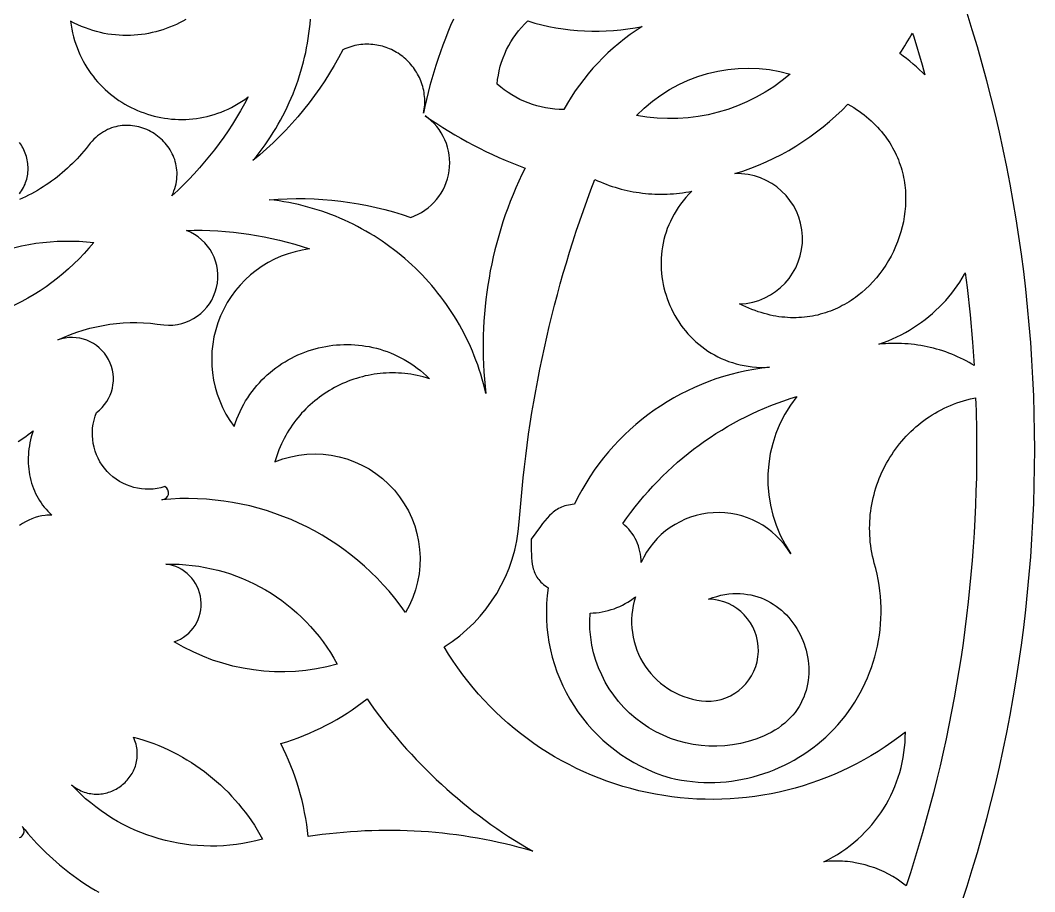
# Model space of a CAD drawing. Extents: x -227 to 273, y -253 to 247.
# Drawn here: x 97.6 to 273.3, y -79.3 to 71.6 of the extents above; entities that cross this region are included whole.
import ezdxf

# ---------------------------------------------------------------- set-up
doc = ezdxf.new("R2010")
doc.units = 0
doc.header["$MEASUREMENT"] = 0
doc.layers.add('LAYER_1', color=18, linetype='CONTINUOUS')

msp = doc.modelspace()

# ---------------------------------------------------------------- linework, layer by layer
at = {"layer": 'LAYER_1'}
for points in [[(23.35, 247.24, 0.414214), (-226.64, -2.75, 0.414214), (23.35, -252.74, 0.414214), (273.34, -2.75, 0.414214)], [(186.75, 71.14), (187.97, 70.83), (189.19, 70.55), (190.42, 70.32), (191.66, 70.12), (192.9, 69.96), (194.14, 69.85), (195.39, 69.77), (196.64, 69.73), (197.89, 69.72), (199.14, 69.76), (200.39, 69.84), (201.64, 69.96), (202.88, 70.11), (204.12, 70.31), (205.35, 70.54, 0.126855), (191.79, 56.17, -0.186674), (180.24, 60.57), (180.32, 61.35), (180.44, 62.12), (180.59, 62.88), (180.78, 63.64), (181.01, 64.38), (181.26, 65.11), (181.55, 65.83), (181.87, 66.53), (182.23, 67.22), (182.61, 67.89), (183.03, 68.54), (183.47, 69.17), (183.95, 69.79), (184.45, 70.38), (184.99, 70.95), (185.55, 71.5)], [(252.39, 68.74), (253.84, 63.9), (254.31, 62.19), (253.93, 62.56), (253.39, 63.06), (252.84, 63.55), (252.29, 64.03), (251.72, 64.51), (251.14, 64.97), (250.55, 65.42), (249.96, 65.86, 0.017661), (252.17, 69.39)], [(204.39, 55.12, -0.276488), (230.99, 62.31, -0.228229)], [(241.5, 56.8), (241.99, 56.49), (242.47, 56.18), (242.93, 55.87), (243.38, 55.54), (243.81, 55.21), (244.23, 54.87), (244.64, 54.53), (245.04, 54.18), (245.42, 53.82), (245.78, 53.46), (246.14, 53.09), (246.48, 52.72), (246.8, 52.34), (247.12, 51.95), (247.42, 51.56), (247.7, 51.17), (247.98, 50.77), (248.24, 50.37), (248.49, 49.96), (248.73, 49.55), (248.95, 49.13), (249.17, 48.72), (249.37, 48.29), (249.55, 47.87), (249.73, 47.44), (249.89, 47.01), (250.04, 46.57), (250.19, 46.14), (250.31, 45.7), (250.43, 45.26), (250.54, 44.81), (250.63, 44.37), (250.71, 43.92), (250.79, 43.48), (250.85, 43.03), (250.9, 42.58), (250.94, 42.13), (250.96, 41.68), (250.98, 41.23), (250.99, 40.77), (250.98, 40.32), (250.95, 39.42), (250.87, 38.52), (250.75, 37.63), (250.59, 36.73), (250.4, 35.85), (250.16, 34.98), (249.89, 34.11), (249.58, 33.26), (249.24, 32.42), (248.87, 31.59), (248.46, 30.78), (248.01, 29.99), (247.54, 29.21), (247.03, 28.46), (246.49, 27.73), (245.93, 27.02), (245.33, 26.34), (244.71, 25.69), (244.06, 25.06), (243.38, 24.46), (242.67, 23.9), (242.31, 23.63), (241.94, 23.36), (241.57, 23.11), (241.19, 22.87), (240.81, 22.63), (240.41, 22.4), (240.02, 22.19), (239.62, 21.98), (239.21, 21.78), (238.79, 21.59), (238.37, 21.42), (237.95, 21.25), (237.52, 21.09), (237.09, 20.94), (236.65, 20.81), (236.21, 20.69), (235.76, 20.57), (235.3, 20.47), (234.85, 20.38), (234.38, 20.3), (233.92, 20.24), (233.45, 20.18), (232.97, 20.14), (232.49, 20.11), (232.01, 20.1), (231.52, 20.09), (231.03, 20.1), (230.54, 20.13), (230.04, 20.17), (229.54, 20.22), (229.04, 20.28), (228.53, 20.36), (228.02, 20.45), (227.51, 20.56), (226.99, 20.69), (226.47, 20.82), (225.95, 20.98), (225.43, 21.14), (224.9, 21.33), (224.37, 21.53), (223.84, 21.74), (223.3, 21.97), (222.77, 22.22), (222.23, 22.48, 1), (221.41, 45.06, 0.128453), (240.99, 57.09)], [(167.74, 55.09, 0.063158), (185.06, 46.02, 0.145764), (178.29, 6.95), (178.09, 7.8), (177.88, 8.64), (177.65, 9.47), (177.4, 10.3), (177.14, 11.11), (176.86, 11.92), (176.57, 12.73), (176.26, 13.52), (175.94, 14.31), (175.6, 15.09), (175.25, 15.85), (174.89, 16.62), (174.51, 17.37), (174.11, 18.11), (173.71, 18.85), (173.29, 19.57), (172.85, 20.29), (172.41, 20.99), (171.95, 21.69), (171.47, 22.38), (170.99, 23.05), (170.49, 23.72), (169.98, 24.38), (169.46, 25.02), (168.92, 25.66), (168.38, 26.28), (167.82, 26.9), (167.25, 27.5), (166.67, 28.09), (166.08, 28.67), (165.48, 29.24), (164.87, 29.8), (164.24, 30.34), (163.61, 30.88), (162.97, 31.4), (162.31, 31.91), (161.65, 32.4), (160.98, 32.89), (160.3, 33.36), (159.61, 33.82), (158.91, 34.26), (158.2, 34.69), (157.48, 35.11), (156.76, 35.52), (156.02, 35.91), (155.28, 36.29), (154.53, 36.65), (153.77, 37), (153.01, 37.34), (152.23, 37.66), (151.45, 37.96), (150.67, 38.25), (149.87, 38.53), (149.07, 38.79), (148.27, 39.04), (147.45, 39.27), (146.64, 39.48), (145.81, 39.68), (144.98, 39.87), (144.14, 40.04), (143.3, 40.19), (142.46, 40.32), (141.6, 40.44), (140.75, 40.54), (142.3, 40.65), (143.86, 40.71), (145.41, 40.74), (146.97, 40.72), (148.52, 40.67), (150.07, 40.58), (151.61, 40.44), (153.16, 40.27), (154.69, 40.06), (156.22, 39.81), (157.75, 39.52), (159.27, 39.19), (160.78, 38.82), (162.28, 38.41), (163.77, 37.97), (165.26, 37.48, 0.61665)], [(197.64, 43.82), (198.14, 43.61), (198.64, 43.4), (199.14, 43.21), (199.65, 43.02), (200.16, 42.85), (200.67, 42.69), (201.19, 42.54), (201.71, 42.39), (202.23, 42.26), (202.75, 42.14), (203.28, 42.03), (203.8, 41.93), (204.33, 41.84), (204.86, 41.76), (205.4, 41.69), (205.93, 41.63), (206.46, 41.58), (207, 41.54), (207.53, 41.51), (208.07, 41.5), (208.6, 41.49), (209.14, 41.49), (209.68, 41.51), (210.22, 41.53), (210.75, 41.57), (211.29, 41.61), (211.82, 41.67), (212.36, 41.74), (212.89, 41.82), (213.43, 41.9), (213.96, 42), (213.43, 41.47), (212.93, 40.92), (212.46, 40.36), (212.02, 39.79), (211.61, 39.21), (211.23, 38.62), (210.87, 38.02), (210.54, 37.41), (210.24, 36.79), (209.96, 36.17), (209.71, 35.55), (209.49, 34.91), (209.29, 34.28), (209.12, 33.64), (208.98, 32.99), (208.86, 32.35), (208.76, 31.7), (208.69, 31.05), (208.65, 30.4), (208.63, 29.75), (208.63, 29.1), (208.66, 28.45), (208.71, 27.8), (208.78, 27.16), (208.87, 26.52), (208.99, 25.88), (209.13, 25.25), (209.29, 24.63), (209.48, 24.01), (209.68, 23.4), (209.91, 22.79), (210.16, 22.2), (210.43, 21.61), (210.71, 21.03), (211.02, 20.46), (211.35, 19.91), (211.7, 19.36), (212.06, 18.83), (212.45, 18.31), (212.85, 17.8), (213.28, 17.31), (213.72, 16.84), (214.18, 16.38), (214.65, 15.93), (215.15, 15.5), (215.66, 15.09), (216.18, 14.7), (216.73, 14.33), (217.29, 13.98), (217.86, 13.65), (218.45, 13.34), (219.06, 13.05), (219.68, 12.78), (220.32, 12.54), (220.97, 12.32), (221.63, 12.12), (222.31, 11.95), (223, 11.81), (223.71, 11.69), (224.43, 11.6), (225.16, 11.54), (225.9, 11.5), (226.66, 11.5), (227.43, 11.52, 0.260478), (193.61, -12.21), (193.25, -12.24), (192.91, -12.29), (192.59, -12.34), (192.27, -12.42), (191.97, -12.5), (191.68, -12.6), (191.4, -12.71), (191.13, -12.83), (190.87, -12.96), (190.62, -13.1), (190.38, -13.26), (190.15, -13.42), (189.92, -13.6), (189.7, -13.78), (189.28, -14.17), (188.88, -14.6), (188.49, -15.06), (188.11, -15.54), (187.73, -16.05), (186.96, -17.13), (186.13, -18.28), (186.14, -19.62), (186.15, -20.26), (186.16, -20.88), (186.19, -21.47), (186.24, -22.04), (186.32, -22.6), (186.42, -23.13), (186.49, -23.38), (186.56, -23.63), (186.65, -23.88), (186.75, -24.12), (186.86, -24.36), (186.98, -24.59), (187.12, -24.82), (187.27, -25.04), (187.43, -25.26), (187.61, -25.47), (187.81, -25.68), (188.02, -25.89), (188.26, -26.09), (188.51, -26.28), (188.78, -26.47), (189.07, -26.66, 0.373134), (210.21, -59.6, 0.574165), (245.55, -22.39), (245.4, -21.79), (245.26, -21.19), (245.14, -20.58), (245.03, -19.98), (244.95, -19.37), (244.87, -18.77), (244.82, -18.17), (244.78, -17.57), (244.76, -16.96), (244.75, -16.37), (244.76, -15.77), (244.78, -15.17), (244.82, -14.58), (244.87, -13.99), (244.94, -13.4), (245.02, -12.82), (245.12, -12.24), (245.24, -11.66), (245.36, -11.08), (245.51, -10.52), (245.66, -9.95), (245.83, -9.39), (246.01, -8.84), (246.21, -8.29), (246.42, -7.74), (246.64, -7.2), (246.88, -6.67), (247.13, -6.15), (247.39, -5.63), (247.67, -5.11), (247.95, -4.61), (248.25, -4.11), (248.57, -3.62), (248.89, -3.14), (249.23, -2.66), (249.57, -2.2), (249.93, -1.74), (250.3, -1.29), (250.68, -0.86), (251.08, -0.43), (251.48, -0.01), (251.9, 0.4), (252.32, 0.8), (252.76, 1.19), (253.2, 1.56), (253.66, 1.93), (254.12, 2.28), (254.6, 2.62), (255.08, 2.96), (255.58, 3.27), (256.08, 3.58), (256.59, 3.87), (257.12, 4.15), (257.65, 4.42), (258.19, 4.67), (258.74, 4.91), (259.29, 5.13), (259.86, 5.34), (260.43, 5.54), (261.01, 5.72), (261.6, 5.89), (262.2, 6.04), (262.8, 6.17), (263.11, 6.23, -0.009354), (263.28, -2.75, -0.080245), (251.07, -78.31), (250.9, -78.18), (250.21, -77.66), (249.5, -77.16), (248.77, -76.7), (248.01, -76.28), (247.24, -75.88), (246.44, -75.53), (245.63, -75.2), (244.81, -74.92), (243.97, -74.67), (243.11, -74.46), (242.25, -74.29), (241.81, -74.22), (241.37, -74.15), (240.92, -74.1), (240.48, -74.06), (240.03, -74.03), (239.58, -74.01), (239.13, -74), (238.68, -74), (238.22, -74.02), (237.76, -74.04), (237.3, -74.07), (236.84, -74.12), (237.64, -73.72), (238.43, -73.29), (239.19, -72.84), (239.93, -72.36), (240.65, -71.86), (241.35, -71.33), (242.03, -70.78), (242.69, -70.21), (243.33, -69.62), (243.94, -69.01), (244.54, -68.37), (245.11, -67.72), (245.65, -67.05), (246.17, -66.36), (246.67, -65.66), (247.14, -64.93), (247.59, -64.2), (248.01, -63.44), (248.4, -62.67), (248.77, -61.89), (249.11, -61.09), (249.42, -60.29), (249.71, -59.47), (249.97, -58.64), (250.19, -57.79), (250.39, -56.94), (250.56, -56.08), (250.7, -55.21), (250.81, -54.34), (250.89, -53.45), (250.93, -52.57), (250.95, -51.67, -0.453995), (171.04, -36.9, 0.240725), (184.06, -15.27), (184.07, -15.24, -0.074077), (197.14, 44.04)], [(126.42, 35.22, -0.089383), (147.76, 32.01, 0.578149), (134.67, 1.27), (134.9, 1.95), (135.15, 2.61), (135.42, 3.25), (135.71, 3.88), (136.01, 4.5), (136.33, 5.1), (136.67, 5.68), (137.03, 6.25), (137.4, 6.8), (137.79, 7.33), (138.19, 7.85), (138.61, 8.36), (139.05, 8.84), (139.49, 9.32), (139.95, 9.77), (140.42, 10.21), (140.91, 10.63), (141.4, 11.03), (141.91, 11.42), (142.43, 11.79), (142.96, 12.15), (143.49, 12.48), (144.04, 12.8), (144.6, 13.1), (145.16, 13.39), (145.74, 13.65), (146.32, 13.9), (146.9, 14.13), (147.5, 14.34), (148.09, 14.54), (148.7, 14.71), (149.31, 14.87), (149.92, 15.01), (150.54, 15.13), (151.16, 15.23), (151.79, 15.32), (152.41, 15.38), (153.04, 15.42), (153.67, 15.45), (154.3, 15.46), (154.94, 15.44), (155.57, 15.41), (156.2, 15.36), (156.83, 15.29), (157.46, 15.2), (158.09, 15.09), (158.71, 14.95), (159.34, 14.8), (159.95, 14.63), (160.57, 14.44), (161.18, 14.23), (161.79, 13.99), (162.39, 13.74), (162.98, 13.46), (163.57, 13.17), (164.15, 12.85), (164.73, 12.51), (165.29, 12.15), (165.85, 11.77), (166.4, 11.37), (166.94, 10.95), (167.48, 10.5), (168, 10.03), (168.51, 9.54), (167.97, 9.71), (167.44, 9.85), (166.9, 9.99), (166.37, 10.1), (165.83, 10.21), (165.29, 10.3), (164.76, 10.37), (164.22, 10.43), (163.69, 10.48), (163.15, 10.51), (162.62, 10.53), (162.09, 10.54), (161.56, 10.53), (161.03, 10.51), (160.5, 10.48), (159.98, 10.43), (159.46, 10.37), (158.94, 10.3), (158.42, 10.22), (157.91, 10.12), (157.4, 10.01), (156.89, 9.88), (156.39, 9.75), (155.89, 9.6), (155.4, 9.44), (154.91, 9.27), (154.42, 9.09), (153.94, 8.9), (153.47, 8.69), (153, 8.47), (152.53, 8.25), (152.07, 8.01), (151.62, 7.75), (151.17, 7.49), (150.73, 7.22), (150.3, 6.94), (149.87, 6.64), (149.45, 6.34), (149.04, 6.02), (148.63, 5.7), (148.24, 5.36), (147.85, 5.02), (147.47, 4.66), (147.09, 4.3), (146.73, 3.93), (146.37, 3.54), (146.03, 3.15), (145.69, 2.75), (145.36, 2.33), (145.04, 1.91), (144.73, 1.48), (144.44, 1.04), (144.15, 0.6), (143.87, 0.14), (143.61, -0.32), (143.35, -0.8), (143.11, -1.28), (142.87, -1.77), (142.65, -2.26), (142.44, -2.77), (142.25, -3.28), (142.06, -3.8), (141.89, -4.33), (141.73, -4.87, -0.719328), (164.36, -30.96, 0.270929), (122.16, -11.43, 0.777705), (122.68, -9.16, -0.636132), (110.84, 3.68, 0.862472), (104.15, 16.26, -0.153049), (122.52, 18.84, 0.87466)], [(74.97, 18.57, -0.255743), (110.35, 33.15, -0.255743)], [(232.15, 6.47, 0.329739), (231.09, -20.78, 0.606751), (205.17, -22.3), (205.16, -21.81), (205.13, -21.33), (205.06, -20.84), (204.97, -20.37), (204.85, -19.9), (204.71, -19.43), (204.54, -18.98), (204.35, -18.54), (204.13, -18.11), (203.89, -17.69), (203.62, -17.29), (203.34, -16.9), (203.03, -16.54), (202.7, -16.19), (202.35, -15.86), (201.99, -15.55), (202.68, -14.57), (203.39, -13.61), (204.12, -12.66), (204.87, -11.73), (205.64, -10.82), (206.42, -9.92), (207.22, -9.05), (208.04, -8.19), (208.88, -7.34), (209.74, -6.52), (210.61, -5.72), (211.5, -4.93), (212.4, -4.17), (213.32, -3.42), (214.25, -2.69), (215.2, -1.98), (216.16, -1.29), (217.14, -0.63), (218.13, 0.02), (219.14, 0.65), (220.16, 1.25), (221.19, 1.84), (222.23, 2.4), (223.29, 2.94), (224.36, 3.46), (225.44, 3.96), (226.53, 4.44), (227.63, 4.89), (228.75, 5.32), (229.87, 5.73), (231, 6.11)], [(122.84, -22.57, -0.281952), (152.53, -39.9, -0.207503), (124.32, -36.04, 0.794747)], [(222.34, -27.68), (222.97, -27.73), (223.59, -27.81), (224.2, -27.92), (224.8, -28.07), (225.38, -28.24), (225.95, -28.44), (226.5, -28.67), (227.04, -28.93), (227.56, -29.21), (228.06, -29.51), (228.55, -29.84), (229.02, -30.2), (229.48, -30.57), (229.91, -30.97), (230.33, -31.38), (230.73, -31.82), (231.11, -32.27), (231.47, -32.73), (231.81, -33.22), (232.13, -33.71), (232.42, -34.22), (232.7, -34.74), (232.96, -35.28), (233.19, -35.82), (233.4, -36.37), (233.59, -36.94), (233.75, -37.5), (233.89, -38.08), (234.01, -38.66), (234.1, -39.24), (234.16, -39.83), (234.2, -40.41), (234.22, -41), (234.2, -41.59), (234.16, -42.18), (234.1, -42.76), (234, -43.34), (233.88, -43.92), (233.73, -44.49), (233.54, -45.06), (233.33, -45.61), (233.09, -46.16), (232.82, -46.7), (232.52, -47.23), (232.19, -47.75), (231.83, -48.25), (231.43, -48.74), (231, -49.22), (230.54, -49.68), (230.04, -50.12), (229.51, -50.55), (228.95, -50.96), (228.35, -51.34), (227.72, -51.71), (227.05, -52.05), (226.35, -52.37, -0.562024), (196.33, -31.05, 0.166667), (204.19, -28.23, 0.487168), (216.4, -46.34, 1), (216.85, -28.63), (217.57, -28.37), (218.28, -28.16), (218.98, -27.98), (219.68, -27.85), (220.36, -27.75), (221.03, -27.69), (221.69, -27.67)], [(157.7, -45.93, 0.11065), (186.4, -72.3), (185.22, -71.96), (184.03, -71.64), (182.84, -71.33), (181.65, -71.04), (180.45, -70.77), (179.25, -70.51), (178.04, -70.27), (176.84, -70.05), (175.63, -69.85), (174.42, -69.66), (173.2, -69.49), (171.99, -69.33), (170.77, -69.2), (169.55, -69.08), (168.33, -68.97), (167.1, -68.89), (165.88, -68.82), (164.65, -68.76), (163.43, -68.73), (162.2, -68.71), (160.98, -68.7), (159.75, -68.72), (158.52, -68.75), (157.3, -68.79), (156.07, -68.86), (154.85, -68.94), (153.62, -69.03), (152.4, -69.15), (151.17, -69.28), (149.95, -69.42), (148.73, -69.59), (147.52, -69.76), (147.4, -68.71), (147.25, -67.67), (147.08, -66.63), (146.89, -65.59), (146.68, -64.56), (146.44, -63.53), (146.18, -62.51), (145.89, -61.5), (145.58, -60.49), (145.25, -59.49), (144.89, -58.5), (144.52, -57.52), (144.12, -56.54), (143.69, -55.58), (143.25, -54.62), (142.78, -53.67), (143.79, -53.35), (144.79, -53.01), (145.78, -52.65), (146.77, -52.26), (147.74, -51.85), (148.7, -51.42), (149.66, -50.96), (150.6, -50.49), (151.53, -49.99), (152.45, -49.47), (153.36, -48.94), (154.25, -48.37), (155.14, -47.79), (156, -47.19), (156.86, -46.57)]]:
    msp.add_lwpolyline(points, format="xyb", close=True, dxfattribs=at)
for points in [[(126.34, 71.77), (125.79, 71.46), (125.23, 71.17), (124.67, 70.9), (124.09, 70.64), (123.51, 70.4), (122.92, 70.18), (122.32, 69.97), (121.72, 69.79), (121.11, 69.62), (120.49, 69.47), (119.87, 69.34), (119.24, 69.23), (118.61, 69.14), (117.98, 69.07), (117.34, 69.01), (116.7, 68.98), (116.06, 68.97), (115.41, 68.98), (114.76, 69.01), (114.11, 69.07), (113.46, 69.14), (112.81, 69.23), (112.16, 69.35), (111.51, 69.49), (110.86, 69.65), (110.21, 69.84), (109.56, 70.05), (108.92, 70.28), (108.27, 70.54), (107.63, 70.82), (107, 71.12), (106.36, 71.45), (106.46, 70.76), (106.57, 70.09), (106.71, 69.42), (106.87, 68.77), (107.05, 68.13), (107.25, 67.5), (107.47, 66.88), (107.71, 66.28), (107.96, 65.69), (108.24, 65.11), (108.53, 64.54), (108.84, 63.99), (109.17, 63.45), (109.51, 62.92), (109.87, 62.41), (110.24, 61.91), (110.63, 61.43), (111.03, 60.96), (111.45, 60.5), (111.88, 60.06), (112.33, 59.64), (112.78, 59.23), (113.25, 58.83), (113.73, 58.45), (114.22, 58.09), (114.73, 57.74), (115.24, 57.41), (115.76, 57.09), (116.29, 56.8), (116.83, 56.51), (117.38, 56.25), (117.94, 56), (118.5, 55.77), (119.07, 55.56), (119.65, 55.36), (120.23, 55.19), (120.82, 55.03), (121.42, 54.89), (122.01, 54.76), (122.62, 54.66), (123.22, 54.58), (123.83, 54.51), (124.45, 54.46), (125.06, 54.44), (125.68, 54.43), (126.29, 54.44), (126.91, 54.48), (127.53, 54.53), (128.15, 54.61), (128.77, 54.7), (129.38, 54.82), (130, 54.96), (130.61, 55.11), (131.22, 55.3), (131.83, 55.5), (132.43, 55.72), (133.04, 55.97), (133.63, 56.24), (134.22, 56.53), (134.81, 56.84), (135.39, 57.18), (135.96, 57.54), (136.53, 57.92), (137.09, 58.33), (136.45, 57.13), (135.79, 55.94), (135.1, 54.78), (134.38, 53.62), (133.64, 52.49), (132.87, 51.37), (132.08, 50.27), (131.27, 49.19), (130.43, 48.12), (129.57, 47.08), (128.68, 46.05), (127.77, 45.04), (126.84, 44.06), (125.89, 43.09), (124.91, 42.14), (123.91, 41.22), (124.1, 41.64), (124.26, 42.06), (124.4, 42.47), (124.52, 42.88), (124.62, 43.29), (124.69, 43.7), (124.75, 44.1), (124.78, 44.5), (124.79, 44.89), (124.79, 45.28), (124.77, 45.66), (124.72, 46.04), (124.66, 46.41), (124.59, 46.78), (124.49, 47.14), (124.38, 47.49), (124.26, 47.84), (124.12, 48.18), (123.96, 48.51), (123.79, 48.83), (123.61, 49.15), (123.41, 49.46), (123.2, 49.75), (122.98, 50.04), (122.75, 50.32), (122.5, 50.59), (122.25, 50.85), (121.98, 51.1), (121.71, 51.33), (121.42, 51.56), (121.13, 51.78), (120.83, 51.98), (120.52, 52.17), (120.2, 52.35), (119.88, 52.52), (119.55, 52.67), (119.21, 52.81), (118.87, 52.93), (118.53, 53.05), (118.18, 53.14), (117.82, 53.23), (117.46, 53.29), (117.1, 53.35), (116.74, 53.38), (116.38, 53.4), (116.01, 53.41), (115.64, 53.4), (115.28, 53.37), (114.91, 53.32), (114.54, 53.26), (114.18, 53.18), (113.82, 53.08), (113.45, 52.96), (113.1, 52.82), (112.74, 52.67), (112.39, 52.49), (112.04, 52.3), (111.7, 52.08), (111.36, 51.85), (111.03, 51.59), (110.7, 51.31), (110.38, 51.01), (110.07, 50.69), (109.76, 50.35), (109.4, 49.88), (109.03, 49.42), (108.66, 48.96), (108.27, 48.51), (107.88, 48.07), (107.48, 47.64), (107.07, 47.21), (106.66, 46.79), (106.23, 46.39), (105.8, 45.99), (105.37, 45.59), (104.92, 45.21), (104.47, 44.84), (104.01, 44.47), (103.54, 44.11), (103.07, 43.76), (102.59, 43.43), (102.11, 43.1), (101.62, 42.77), (101.12, 42.46), (100.62, 42.16), (100.11, 41.87), (99.59, 41.58), (99.07, 41.31), (98.55, 41.05), (98.01, 40.79), (97.48, 40.55)], [(172.67, 71.83), (172.18, 70.71), (171.71, 69.57), (171.26, 68.44), (170.83, 67.29), (170.41, 66.14), (170.01, 64.98), (169.63, 63.81), (169.27, 62.64), (168.92, 61.47), (168.6, 60.29), (168.29, 59.1), (168, 57.91), (167.73, 56.71), (167.48, 55.51), (167.55, 55.88), (167.61, 56.26), (167.65, 56.63), (167.68, 56.99), (167.69, 57.36), (167.69, 57.72), (167.68, 58.07), (167.65, 58.43), (167.62, 58.78), (167.57, 59.12), (167.51, 59.46), (167.43, 59.8), (167.35, 60.13), (167.25, 60.46), (167.15, 60.78), (167.03, 61.1), (166.9, 61.41), (166.76, 61.72), (166.61, 62.02), (166.45, 62.31), (166.29, 62.6), (166.11, 62.88), (165.92, 63.16), (165.73, 63.43), (165.52, 63.69), (165.31, 63.95), (165.09, 64.19), (164.86, 64.43), (164.63, 64.67), (164.39, 64.89), (164.14, 65.11), (163.88, 65.32), (163.62, 65.52), (163.35, 65.71), (163.07, 65.89), (162.79, 66.06), (162.5, 66.23), (162.21, 66.38), (161.91, 66.53), (161.61, 66.67), (161.3, 66.79), (160.99, 66.91), (160.67, 67.01), (160.35, 67.11), (160.03, 67.19), (159.7, 67.26), (159.37, 67.33), (159.04, 67.38), (158.7, 67.42), (158.37, 67.44), (158.03, 67.46), (157.68, 67.46), (157.34, 67.46), (156.99, 67.43), (156.64, 67.4), (156.3, 67.35), (155.95, 67.29), (155.6, 67.22), (155.25, 67.14), (154.9, 67.04), (154.55, 66.92), (154.2, 66.8), (153.85, 66.65), (153.5, 66.5), (152.77, 65.12), (152, 63.76), (151.2, 62.43), (150.36, 61.12), (149.5, 59.83), (148.6, 58.56), (147.67, 57.32), (146.7, 56.1), (145.71, 54.91), (144.69, 53.74), (143.63, 52.6), (142.55, 51.49), (141.44, 50.4), (140.3, 49.34), (139.13, 48.31), (137.94, 47.31), (138.49, 47.98), (139.02, 48.65), (139.54, 49.34), (140.04, 50.03), (140.53, 50.73), (141, 51.44), (141.45, 52.15), (141.9, 52.88), (142.32, 53.61), (142.73, 54.34), (143.13, 55.09), (143.51, 55.83), (143.88, 56.59), (144.23, 57.35), (144.56, 58.12), (144.88, 58.89), (145.19, 59.67), (145.48, 60.45), (145.75, 61.24), (146.01, 62.03), (146.25, 62.82), (146.48, 63.62), (146.69, 64.42), (146.89, 65.23), (147.07, 66.04), (147.24, 66.85), (147.39, 67.67), (147.52, 68.48), (147.64, 69.3), (147.74, 70.13), (147.83, 70.95), (147.9, 71.78)], [(97.49, 41.58), (97.69, 41.84), (97.87, 42.1), (98.04, 42.37), (98.19, 42.65), (98.33, 42.93), (98.46, 43.21), (98.57, 43.5), (98.67, 43.79), (98.75, 44.09), (98.82, 44.39), (98.88, 44.69), (98.93, 44.99), (98.96, 45.29), (98.98, 45.6), (98.98, 45.9), (98.98, 46.21), (98.96, 46.51), (98.93, 46.82), (98.89, 47.12), (98.83, 47.42), (98.77, 47.72), (98.69, 48.02), (98.6, 48.31), (98.5, 48.6), (98.39, 48.88), (98.27, 49.16), (98.13, 49.44), (97.99, 49.7), (97.83, 49.97), (97.67, 50.22), (97.49, 50.47)], [(97.3, -1.31), (97.73, -1.04), (98.16, -0.76), (98.59, -0.46), (99.01, -0.15), (99.43, 0.17), (99.85, 0.51), (99.68, 0), (99.54, -0.52), (99.41, -1.03), (99.3, -1.55), (99.21, -2.07), (99.13, -2.58), (99.08, -3.1), (99.04, -3.61), (99.02, -4.12), (99.01, -4.63), (99.03, -5.13), (99.06, -5.63), (99.11, -6.13), (99.17, -6.62), (99.26, -7.11), (99.35, -7.59), (99.47, -8.07), (99.6, -8.53), (99.75, -8.99), (99.91, -9.45), (100.09, -9.89), (100.29, -10.33), (100.5, -10.75), (100.73, -11.17), (100.98, -11.57), (101.24, -11.97), (101.51, -12.35), (101.8, -12.72), (102.11, -13.08), (102.43, -13.42), (102.76, -13.75), (103.11, -14.07), (102.82, -14.07), (102.52, -14.08), (102.23, -14.1), (101.94, -14.13), (101.36, -14.22), (100.78, -14.35), (100.22, -14.52), (99.66, -14.72), (99.11, -14.96), (98.57, -15.24), (98.04, -15.54), (97.52, -15.88)], [(97.52, -69.95), (97.69, -69.86), (97.85, -69.76), (97.99, -69.62), (98.1, -69.47), (98.19, -69.31), (98.26, -69.13), (98.29, -68.95), (98.3, -68.75), (98.28, -68.56), (98.22, -68.37), (98.12, -68.19), (97.98, -68.01), (98.47, -68.62), (98.97, -69.21), (99.47, -69.8), (99.99, -70.38), (100.51, -70.95), (101.04, -71.5), (101.59, -72.05), (102.13, -72.59), (102.69, -73.12), (103.26, -73.63), (103.83, -74.14), (104.41, -74.64), (104.99, -75.13), (105.59, -75.6), (106.19, -76.07), (106.8, -76.52), (107.41, -76.97), (108.04, -77.4), (108.66, -77.83), (109.3, -78.24), (109.94, -78.64), (110.59, -79.03), (111.24, -79.41)]]:
    msp.add_lwpolyline(points, dxfattribs=at)
for points in [[(261.63, 25.34), (262.14, 20.59), (262.56, 15.87), (262.83, 11.85), (262.47, 12.07), (261.98, 12.34), (261.49, 12.61), (261, 12.86), (260.5, 13.11), (259.99, 13.34), (259.48, 13.57), (258.97, 13.78), (258.45, 13.98), (257.93, 14.17), (257.4, 14.35), (256.87, 14.51), (256.34, 14.67), (255.8, 14.82), (255.26, 14.95), (254.72, 15.07), (254.17, 15.18), (253.62, 15.28), (253.07, 15.37), (252.52, 15.44), (251.97, 15.51), (251.41, 15.56), (250.85, 15.6), (250.29, 15.63), (249.73, 15.65), (249.17, 15.66), (248.6, 15.65), (248.04, 15.63), (247.48, 15.6), (246.91, 15.56), (246.35, 15.5), (247.15, 15.79), (247.94, 16.1), (248.71, 16.43), (249.47, 16.78), (250.22, 17.15), (250.95, 17.54), (251.66, 17.96), (252.36, 18.39), (253.05, 18.84), (253.72, 19.31), (254.37, 19.8), (255.01, 20.31), (255.62, 20.83), (256.23, 21.38), (256.81, 21.93), (257.37, 22.51), (257.92, 23.1), (258.45, 23.71), (258.96, 24.33), (259.44, 24.96), (259.91, 25.61), (260.36, 26.28), (260.79, 26.95), (261.2, 27.64), (261.31, 27.85)], [(118.14, -52.78), (119.02, -53.05), (119.9, -53.35), (120.76, -53.66), (121.62, -54), (122.46, -54.36), (123.29, -54.74), (124.12, -55.14), (124.93, -55.56), (125.73, -56), (126.51, -56.46), (127.29, -56.94), (128.05, -57.44), (128.79, -57.96), (129.53, -58.5), (130.25, -59.05), (130.95, -59.63), (131.64, -60.22), (132.32, -60.83), (132.98, -61.45), (133.63, -62.09), (134.25, -62.75), (134.87, -63.43), (135.46, -64.12), (136.04, -64.83), (136.6, -65.55), (137.14, -66.29), (137.67, -67.05), (138.18, -67.81), (138.66, -68.6), (139.13, -69.39), (139.58, -70.21), (138.46, -70.5), (137.33, -70.75), (136.21, -70.96), (135.08, -71.13), (133.95, -71.26), (132.82, -71.35), (131.69, -71.4), (130.56, -71.42), (129.43, -71.39), (128.31, -71.33), (127.19, -71.23), (126.08, -71.09), (124.98, -70.91), (123.88, -70.69), (122.79, -70.44), (121.71, -70.16), (120.64, -69.83), (119.58, -69.47), (118.53, -69.07), (117.5, -68.64), (116.48, -68.17), (115.48, -67.67), (114.49, -67.14), (113.52, -66.56), (112.57, -65.96), (111.64, -65.32), (110.73, -64.64), (109.83, -63.94), (108.96, -63.2), (108.12, -62.42), (107.29, -61.62), (106.5, -60.78), (106.76, -60.99), (107.04, -61.19), (107.31, -61.37), (107.59, -61.53), (107.87, -61.68), (108.15, -61.82), (108.43, -61.94), (108.72, -62.05), (109, -62.14), (109.29, -62.22), (109.58, -62.28), (109.86, -62.33), (110.15, -62.37), (110.44, -62.4), (110.72, -62.41), (111.01, -62.41), (111.29, -62.4), (111.57, -62.37), (111.85, -62.34), (112.13, -62.29), (112.4, -62.23), (112.67, -62.17), (112.94, -62.09), (113.21, -62), (113.47, -61.9), (113.72, -61.79), (113.97, -61.67), (114.22, -61.54), (114.46, -61.4), (114.7, -61.25), (114.93, -61.09), (115.15, -60.93), (115.37, -60.75), (115.58, -60.57), (115.79, -60.38), (115.98, -60.18), (116.17, -59.98), (116.35, -59.77), (116.52, -59.55), (116.69, -59.32), (116.84, -59.09), (116.99, -58.85), (117.13, -58.61), (117.25, -58.36), (117.37, -58.1), (117.48, -57.84), (117.57, -57.58), (117.66, -57.31), (117.73, -57.03), (117.79, -56.75), (117.84, -56.47), (117.88, -56.18), (117.9, -55.89), (117.91, -55.6), (117.91, -55.3), (117.9, -55), (117.87, -54.7), (117.82, -54.4), (117.77, -54.09), (117.69, -53.78), (117.6, -53.47), (117.5, -53.16), (117.38, -52.84), (117.25, -52.53)]]:
    msp.add_lwpolyline(points, close=True, dxfattribs=at)

doc.saveas('drawing.dxf')
